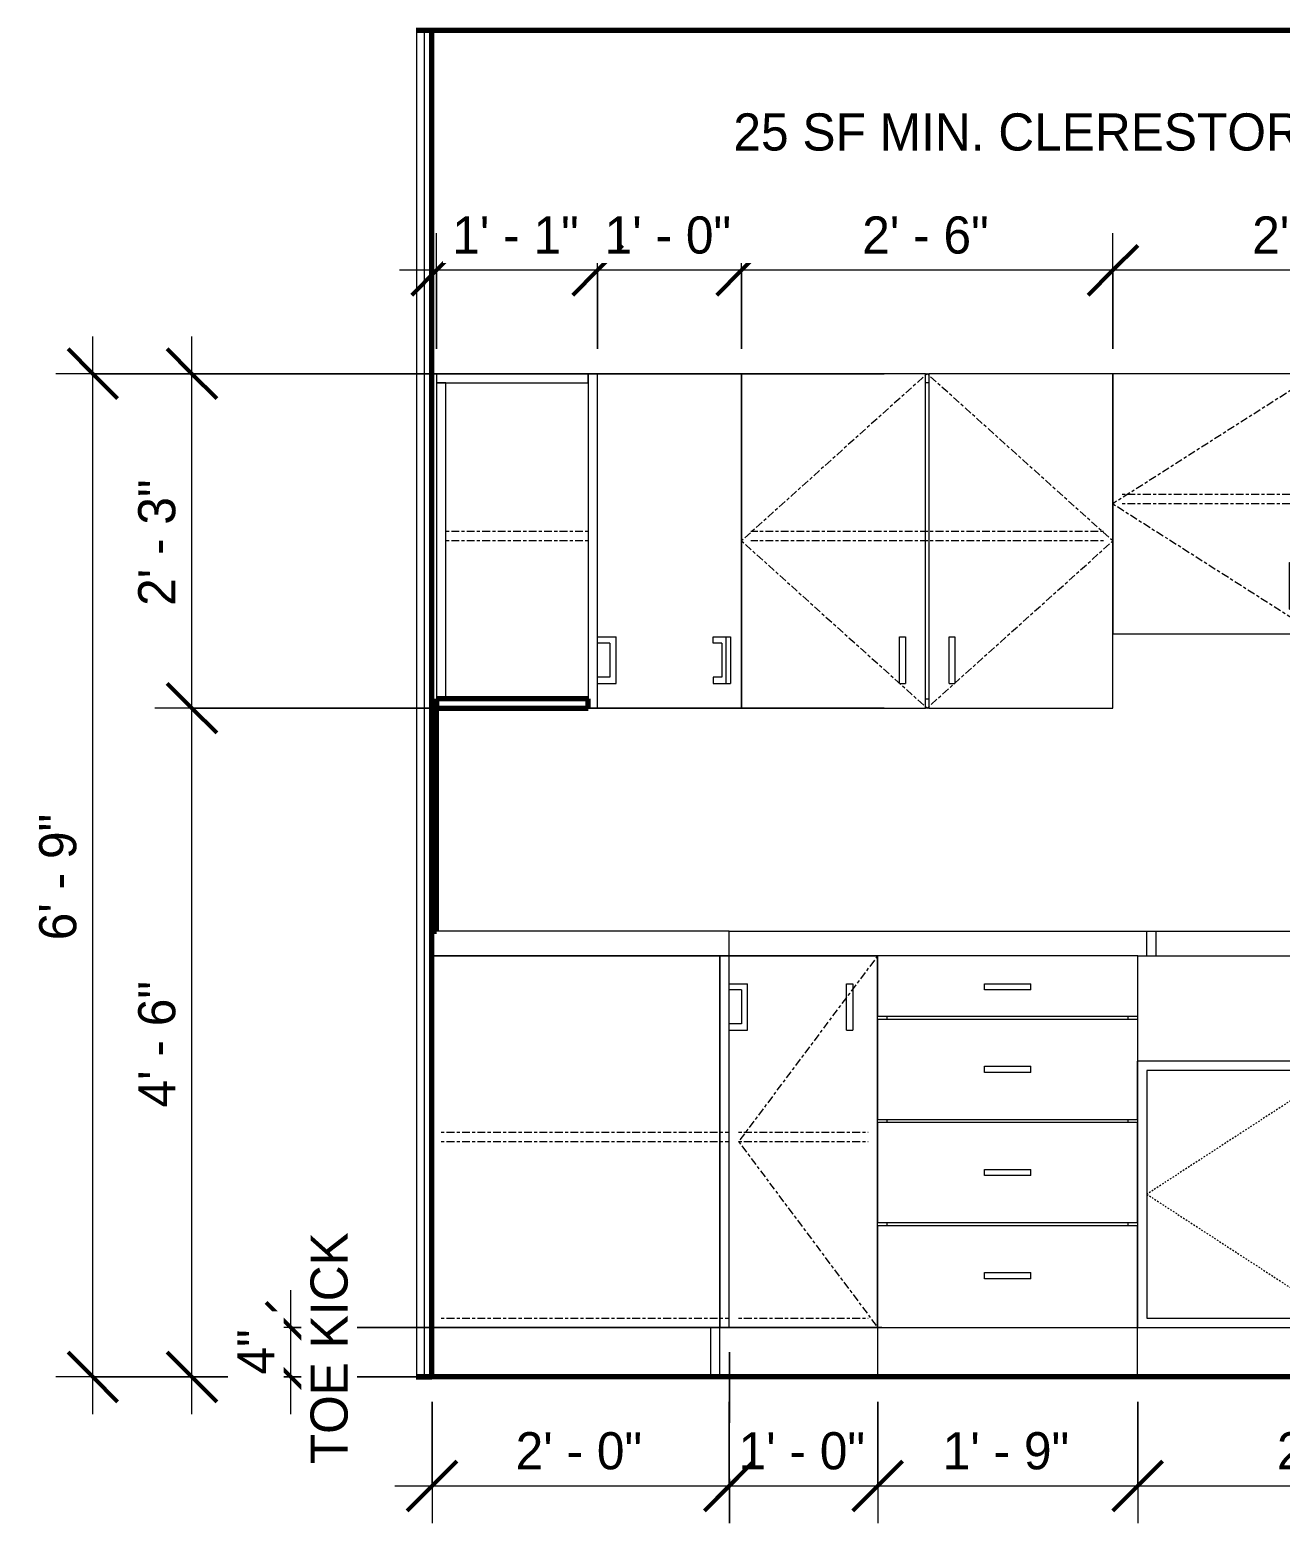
# Model space of a CAD drawing. Header units: inches. Extents: x -3857 to -1458, y -18 to 10849.
# Drawn here: x -3080.9 to -2979.9, y -11.8 to 108.8 of the extents above; entities that cross this region are included whole.
import ezdxf

# ---------------------------------------------------------------- set-up
doc = ezdxf.new("R2010")
doc.units = ezdxf.units.IN
doc.header["$MEASUREMENT"] = 0
doc.linetypes.add('Center', pattern=[1.25, 0.25, -0.1875, 0.625, -0.1875])
doc.linetypes.add('Dash', pattern=[0.25, 0.125, -0.125])
for name, color, linetype, lineweight in [('0-6', 130, 'Continuous', 5), ('A-ANNO-DIMS', 211, 'Continuous', 9), ('A-ANNO-DIMS-32', 211, 'Continuous', 9), ('A-FLOR-1', 7, 'Continuous', 70), ('A-WALL-1', 113, 'Continuous', 70), ('A-WALL-2', 113, 'Continuous', 9), ('A-WALL-4', 250, 'Continuous', 18), ('G-ANNO-TEXT-1', 147, 'Continuous', 20), ('I-WALL-2', 7, 'Continuous', 70), ('P-SANR-FIXT', 6, 'Continuous', 9), ('Q-CASE', 31, 'Continuous', 9), ('Q-CASE-1', 31, 'Center', 9), ('Q-CASE-3', 31, 'Continuous', 70), ('Q-CASE-HDLN', 31, 'Dash', 9), ('Q-SPCQ', 91, 'Continuous', 9)]:
    doc.layers.add(name, color=color, linetype=linetype, lineweight=lineweight)
doc.styles.add('Century Gothic', font='ufonts.com_century-gothic.ttf', dxfattribs={"height": 3})
doc.dimstyles.new('OD_1__HACK', dxfattribs={"dimscale": 12, "dimtxt": 3.132505, "dimasz": 0.333333, "dimexe": 0.25, "dimexo": 0.166667, "dimgap": 0.041667, "dimtad": 1, "dimdec": 0, "dimzin": 3, "dimdsep": 46, "dimlunit": 4, "dimtxsty": 'Century Gothic', "dimblk1": 'OBLIQUE', "dimblk2": 'OBLIQUE', "dimsah": 1, "dimcen": 0.09, "dimdle": 0.25, "dimazin": 0, "dimtfac": 1, "dimtdec": 4, "dimtix": 1, "dimtmove": 0, "dimatfit": 3, "dimfxl": 1, "dimtvp": 1, "dimtfill": 1, "dimfrac": 2, "dimtolj": 1, "dimtzin": 0, "dimarcsym": 2})
doc.dimstyles.new('OD_1__HACK_2', dxfattribs={"dimscale": 12, "dimtxt": 3.132505, "dimasz": 0.333333, "dimexe": 0.25, "dimexo": 0.166667, "dimgap": 0.041667, "dimtad": 1, "dimdec": 0, "dimzin": 3, "dimdsep": 46, "dimlunit": 4, "dimtxsty": 'Century Gothic', "dimblk1": 'OBLIQUE', "dimblk2": 'OBLIQUE', "dimsah": 1, "dimcen": 0.09, "dimdle": 0.25, "dimazin": 0, "dimtfac": 1, "dimtdec": 4, "dimtix": 1, "dimtmove": 0, "dimatfit": 3, "dimfxl": 1, "dimtvp": 1, "dimtfill": 1, "dimfrac": 2, "dimtolj": 1, "dimtzin": 0, "dimarcsym": 2})

# ---------------------------------------------------------------- blocks, each defined once
blk = doc.blocks.new('CTR - 1st Phase - Shell_rvt-4-1ST FLOOR - STUDIO A_ B - ADA TYPE B - OPTION A - KITCHEN SIDE WALL')
at = {"layer": 'A-FLOR-1'}
for p, q in [((2516.1, 108.75), (2666.34, 108.75)), ((2666.34, 0), (2516.1, 0))]:
    blk.add_line(p, q, dxfattribs=at)
blk = doc.blocks.new('CTR - 1st Phase - Common Walls_rvt-4-1ST FLOOR - STUDIO A_ B - ADA TYPE B - OPTION A - KITCHEN SIDE WALL')
at = {"layer": 'A-WALL-4'}
for p, q in [((2516.12, 108.76), (2516.12, 0)), ((2516.75, 108.76), (2516.75, 0))]:
    blk.add_line(p, q, dxfattribs=at)
at = {"layer": 'I-WALL-2'}
for p, q in [((2517.37, 0), (2517.37, 108.76)), ((2516.1, 0), (2517.37, 0))]:
    blk.add_line(p, q, dxfattribs=at)
blk = doc.blocks.new('300 Series Wall Hung Cabinet_302 - 33_ X 21_-2749814-1ST FLOOR - STUDIO A_ B - ADA TYPE B - OPTION A - KITCHEN SIDE WALL')
at = {"layer": 'Q-CASE'}
for p, q in [((2588.75, 81), (2572.37, 81)), ((2572.37, 81), (2572.37, 60)), ((2588.75, 60), (2588.75, 81)), ((2588.75, 81), (2589, 81)), ((2605.37, 81), (2589, 81)), ((2589, 81), (2589, 60)), ((2605.37, 60), (2605.37, 81)), ((2589, 80.25), (2588.75, 80.25)), ((2586.64, 65.75), (2587.12, 65.75)), ((2586.64, 62), (2586.64, 65.75)), ((2587.12, 65.75), (2587.12, 62)), ((2590.64, 65.75), (2591.12, 65.75)), ((2590.64, 62), (2590.64, 65.75)), ((2591.12, 65.75), (2591.12, 62)), ((2586.64, 62), (2587.12, 62)), ((2590.64, 62), (2591.12, 62)), ((2588.75, 60.75), (2589, 60.75)), ((2572.37, 60), (2588.75, 60)), ((2589, 60), (2588.75, 60)), ((2589, 60), (2605.37, 60))]:
    blk.add_line(p, q, dxfattribs=at)
at = {"layer": 'Q-CASE-1'}
for p, q in [((2588.87, 81), (2572.37, 70.5)), ((2605.37, 70.5), (2588.87, 81)), ((2604.62, 71.25), (2573.12, 71.25)), ((2572.37, 70.5), (2588.87, 60)), ((2604.62, 70.5), (2573.12, 70.5)), ((2588.87, 60), (2605.37, 70.5))]:
    blk.add_line(p, q, dxfattribs=at)
blk = doc.blocks.new('Base Cabinet 4 Drawer 254 - Base Cabinet 4 Drawer 254 21_-2556168-1ST FLOOR - STUDIO A_ B - ADA TYPE B - OPTION A - KITCHEN SIDE WALL')
at = {"layer": 'Q-CASE'}
for p, q in [((2574.37, 34), (2553.37, 34)), ((2553.37, 34), (2553.37, 29.12)), ((2562, 31.75), (2565.75, 31.75)), ((2562, 31.25), (2562, 31.75)), ((2565.75, 31.25), (2565.75, 31.75)), ((2565.75, 31.25), (2562, 31.25)), ((2553.37, 29.12), (2574.37, 29.12)), ((2554.12, 29.12), (2554.12, 28.87)), ((2573.62, 28.87), (2573.62, 29.12)), ((2574.37, 28.87), (2553.37, 28.87)), ((2553.37, 28.87), (2553.37, 20.79)), ((2574.37, 20.79), (2574.37, 25.5)), ((2562, 25.09), (2565.75, 25.09)), ((2562, 24.58), (2562, 25.09)), ((2565.75, 24.58), (2562, 24.58)), ((2565.75, 24.58), (2565.75, 25.09)), ((2553.37, 20.79), (2574.37, 20.79)), ((2574.37, 20.54), (2553.37, 20.54)), ((2553.37, 20.54), (2553.37, 12.46)), ((2554.12, 20.79), (2554.12, 20.54)), ((2573.62, 20.54), (2573.62, 20.79)), ((2574.37, 12.46), (2574.37, 20.54)), ((2562, 16.75), (2565.75, 16.75)), ((2562, 16.25), (2562, 16.75)), ((2565.75, 16.25), (2562, 16.25)), ((2565.75, 16.25), (2565.75, 16.75)), ((2553.37, 12.46), (2574.37, 12.46)), ((2574.37, 12.21), (2553.37, 12.21)), ((2553.37, 12.21), (2553.37, 4)), ((2554.12, 12.46), (2554.12, 12.21)), ((2573.62, 12.21), (2573.62, 12.46)), ((2574.37, 4), (2574.37, 12.21)), ((2562, 8.42), (2565.75, 8.42)), ((2562, 7.92), (2562, 8.42)), ((2565.75, 7.92), (2562, 7.92)), ((2565.75, 7.92), (2565.75, 8.42)), ((2553.37, 4), (2574.37, 4)), ((2574.37, 0), (2574.37, 4))]:
    blk.add_line(p, q, dxfattribs=at)
blk = doc.blocks.new('Vanity Cabinet-Double Door - 33_-2164608-1ST FLOOR - STUDIO A_ B - ADA TYPE B - OPTION A - KITCHEN SIDE WALL')
at = {"layer": 'Q-CASE'}
for p, q in [((2574.37, 25.5), (2574.37, 4)), ((2607.37, 4), (2607.37, 25.5)), ((2590.5, 24.75), (2575.12, 24.75)), ((2575.12, 24.75), (2575.12, 4.75)), ((2590.5, 4.75), (2590.5, 24.75)), ((2606.62, 24.75), (2591.25, 24.75)), ((2591.25, 24.75), (2591.25, 4.75)), ((2606.62, 4.75), (2606.62, 24.75)), ((2589, 23.25), (2589, 19.25)), ((2589.5, 23.25), (2589, 23.25)), ((2589.5, 19.25), (2589.5, 23.25)), ((2592.25, 23.25), (2592.25, 19.25)), ((2592.75, 23.25), (2592.25, 23.25)), ((2592.75, 19.25), (2592.75, 23.25)), ((2589, 19.25), (2589.5, 19.25)), ((2592.25, 19.25), (2592.75, 19.25)), ((2574.37, 4), (2607.37, 4)), ((2574.37, 0), (2574.37, 4)), ((2575.12, 4.75), (2590.5, 4.75)), ((2591.25, 4.75), (2606.62, 4.75)), ((2607.37, 0), (2607.37, 4))]:
    blk.add_line(p, q, dxfattribs=at)
at = {"layer": 'Q-CASE-HDLN'}
for p, q in [((2590.5, 24.75), (2575.12, 14.75)), ((2591.25, 24.75), (2606.62, 14.75)), ((2575.12, 14.75), (2590.5, 4.75)), ((2606.62, 14.75), (2591.25, 4.75))]:
    blk.add_line(p, q, dxfattribs=at)
blk = doc.blocks.new('308 - 308 x 27_-2727435-1ST FLOOR - STUDIO A_ B - ADA TYPE B - OPTION A - KITCHEN SIDE WALL')
at = {"layer": 'Q-CASE'}
for p, q in [((2517.37, 81), (2517.75, 81)), ((2530.75, 81), (2542.37, 81)), ((2542.37, 54), (2542.37, 81)), ((2542.37, 81), (2542.37, 54)), ((2540.08, 59.25), (2540.08, 59.75)), ((2540.08, 59.75), (2541.14, 59.75)), ((2540.78, 59.25), (2540.08, 59.25)), ((2540.78, 59.25), (2540.78, 56.5)), ((2541.14, 59.75), (2541.48, 59.75)), ((2541.14, 56), (2541.14, 59.75)), ((2541.48, 59.75), (2541.48, 56)), ((2540.78, 56.5), (2540.08, 56.5)), ((2540.08, 56.5), (2540.08, 56)), ((2540.08, 56), (2541.14, 56)), ((2541.14, 56), (2541.48, 56)), ((2542.37, 54), (2530.75, 54))]:
    blk.add_line(p, q, dxfattribs=at)
blk = doc.blocks.new('300 Series Wall Hung Cabinet_301 - 12_ x 27_-2529027-1ST FLOOR - STUDIO A_ B - ADA TYPE B - OPTION A - KITCHEN SIDE WALL')
at = {"layer": 'Q-CASE'}
for p, q in [((2530, 81), (2517.75, 81)), ((2517.75, 81), (2517.75, 80.25)), ((2530, 81), (2530, 54)), ((2530.75, 81), (2530, 81)), ((2530, 80.25), (2530, 81)), ((2530.75, 54), (2530.75, 81)), ((2517.75, 80.25), (2517.75, 54.75)), ((2518.5, 80.25), (2517.75, 80.25)), ((2517.75, 80.25), (2530, 80.25)), ((2518.5, 54.75), (2518.5, 80.25)), ((2530.75, 59.75), (2532.25, 59.75)), ((2531.75, 59.25), (2530.75, 59.25)), ((2531.75, 59.25), (2531.75, 56.5)), ((2532.25, 56), (2532.25, 59.75)), ((2531.75, 56.5), (2530.75, 56.5)), ((2530.75, 56), (2532.25, 56)), ((2517.75, 54.75), (2518.5, 54.75)), ((2530, 54), (2530.75, 54))]:
    blk.add_line(p, q, dxfattribs=at)
at = {"layer": 'Q-CASE-1'}
for p, q in [((2530, 68.25), (2518.5, 68.25)), ((2530, 67.5), (2518.5, 67.5))]:
    blk.add_line(p, q, dxfattribs=at)
at = {"layer": 'Q-CASE-3'}
for p, q in [((2530, 54.75), (2517.75, 54.75)), ((2517.75, 54.75), (2517.75, 54)), ((2530, 54), (2530, 54.75)), ((2517.75, 54), (2530, 54))]:
    blk.add_line(p, q, dxfattribs=at)
blk = doc.blocks.new('Base Cabinet Corner 197 - Base Cabinet Corner 197-2565125-1ST FLOOR - STUDIO A_ B - ADA TYPE B - OPTION A - KITCHEN SIDE WALL')
at = {"layer": 'Q-CASE'}
for p, q in [((2540.62, 34), (2517.37, 34)), ((2517.37, 34), (2517.37, 4)), ((2541.39, 34), (2540.62, 34)), ((2540.62, 34), (2540.62, 4)), ((2540.62, 4), (2540.62, 34)), ((2541.39, 4), (2541.39, 34)), ((2541.39, 34), (2553.37, 34)), ((2553.37, 4), (2553.37, 34)), ((2541.39, 31.75), (2542.87, 31.75)), ((2542.87, 28), (2542.87, 31.75)), ((2550.87, 31.75), (2551.36, 31.75)), ((2550.87, 28), (2550.87, 31.75)), ((2551.36, 31.75), (2551.36, 28)), ((2542.37, 31.25), (2541.39, 31.25)), ((2542.37, 31.25), (2542.37, 28.5)), ((2542.37, 28.5), (2541.39, 28.5)), ((2541.39, 28), (2542.87, 28)), ((2550.87, 28), (2551.36, 28)), ((2540.62, 4), (2517.37, 4)), ((2517.37, 4), (2517.37, 0)), ((2517.37, 4), (2540.62, 4)), ((2540.62, 4), (2539.86, 4)), ((2539.86, 4), (2539.86, 0)), ((2540.62, 0), (2540.62, 4)), ((2540.62, 0), (2540.62, 4)), ((2540.62, 4), (2541.39, 4)), ((2553.37, 4), (2541.39, 4)), ((2553.37, 4), (2553.37, 0)), ((2517.37, 0), (2540.62, 0)), ((2539.86, 0), (2540.62, 0))]:
    blk.add_line(p, q, dxfattribs=at)
at = {"layer": 'Q-CASE-1'}
for p, q in [((2553.37, 34), (2542.14, 19)), ((2518.12, 19.75), (2541.37, 19.75)), ((2542.14, 19.75), (2552.62, 19.75)), ((2518.12, 19), (2541.37, 19)), ((2542.14, 19), (2553.37, 4)), ((2542.14, 19), (2552.62, 19)), ((2518.12, 4.75), (2541.37, 4.75)), ((2518.12, 4), (2541.37, 4)), ((2542.14, 4.75), (2552.62, 4.75)), ((2542.14, 4), (2552.62, 4))]:
    blk.add_line(p, q, dxfattribs=at)
blk = doc.blocks.new('Stainless Steel Farmhous Kitchen Sink - Stainless Steel Farmhous Kitchen Sink-2443921-1ST FLOOR - STUDIO A_ B - ADA TYPE B - OPTION A - KITCHEN SIDE WALL')
at = {"layer": 'P-SANR-FIXT'}
for p, q in [((2574.37, 34), (2607.37, 34)), ((2574.37, 34), (2574.37, 25.5)), ((2607.37, 25.5), (2607.37, 34)), ((2607.37, 25.5), (2574.37, 25.5))]:
    blk.add_line(p, q, dxfattribs=at)
blk = doc.blocks.new('300 Series Wall Hung Cabinet_302 - 30_ X 27_-2568021-1ST FLOOR - STUDIO A_ B - ADA TYPE B - OPTION A - KITCHEN SIDE WALL')
at = {"layer": 'Q-CASE'}
for p, q in [((2557.25, 81), (2542.37, 81)), ((2542.37, 81), (2542.37, 54)), ((2557.25, 54), (2557.25, 81)), ((2557.25, 81), (2557.5, 81)), ((2572.37, 81), (2557.5, 81)), ((2557.5, 81), (2557.5, 54)), ((2572.37, 54), (2572.37, 81)), ((2557.5, 80.25), (2557.25, 80.25)), ((2555.14, 59.75), (2555.62, 59.75)), ((2555.14, 56), (2555.14, 59.75)), ((2555.62, 59.75), (2555.62, 56)), ((2559.14, 59.75), (2559.62, 59.75)), ((2559.14, 56), (2559.14, 59.75)), ((2559.62, 59.75), (2559.62, 56)), ((2555.14, 56), (2555.62, 56)), ((2559.14, 56), (2559.62, 56)), ((2557.25, 54.75), (2557.5, 54.75)), ((2542.37, 54), (2557.25, 54)), ((2557.5, 54), (2557.25, 54)), ((2557.5, 54), (2572.37, 54))]:
    blk.add_line(p, q, dxfattribs=at)
at = {"layer": 'Q-CASE-1'}
for p, q in [((2557.37, 81), (2542.37, 67.5)), ((2572.37, 67.5), (2557.37, 81)), ((2571.62, 68.25), (2543.12, 68.25)), ((2542.37, 67.5), (2557.37, 54)), ((2571.62, 67.5), (2543.12, 67.5)), ((2557.37, 54), (2572.37, 67.5))]:
    blk.add_line(p, q, dxfattribs=at)
blk = doc.blocks.new('DIMBLOCK74-1ST FLOOR - STUDIO A_ B - ADA TYPE B - OPTION A - KITCHEN SIDE WALL')
at = {"layer": 'A-ANNO-DIMS-32'}
for p, q in [((-2993.45, 83), (-2993.45, 92.35)), ((-2960.45, 83), (-2960.45, 92.35)), ((-2960.45, 89.35), (-2993.45, 89.35)), ((-2993.45, 89.35), (-2993.45, 83)), ((-2960.45, 89.35), (-2960.45, 83))]:
    blk.add_line(p, q, dxfattribs=at)
at = {"layer": 'A-ANNO-DIMS-32', "lineweight": 50}
for p, q in [((-2993.45, 89.35), (-2991.45, 91.35)), ((-2960.45, 89.35), (-2958.45, 91.35)), ((-2993.45, 89.35), (-2995.45, 87.35)), ((-2960.45, 89.35), (-2962.45, 87.35))]:
    blk.add_line(p, q, dxfattribs=at)
at = {"layer": 'A-ANNO-DIMS-32', "color": 0, "insert": (-2982.2, 93.7), "char_height": 3, "width": 12.5897, "attachment_point": 1, "line_spacing_factor": 0.984502, "style": 'Century Gothic', "bg_fill": 3, "box_fill_scale": 1.25, "bg_fill_color": 256, "bg_fill_true_color": 13158600, "bg_fill_transparency": 0}
blk.add_mtext('2\' - 9"', dxfattribs=at)
blk = doc.blocks.new('_Oblique')
at = {"color": 0, "linetype": 'ByBlock', "lineweight": -2}
blk.add_line((-0.5, -0.5), (0.5, 0.5), dxfattribs=at)
blk = doc.blocks.new('DIMBLOCK75-1ST FLOOR - STUDIO A_ B - ADA TYPE B - OPTION A - KITCHEN SIDE WALL')
at = {"layer": 'A-ANNO-DIMS-32'}
for p, q in [((-3023.45, 83), (-3023.45, 92.35)), ((-2993.45, 83), (-2993.45, 92.35)), ((-2993.45, 89.35), (-3023.45, 89.35)), ((-3023.45, 89.35), (-3023.45, 83)), ((-2993.45, 89.35), (-2993.45, 83))]:
    blk.add_line(p, q, dxfattribs=at)
at = {"layer": 'A-ANNO-DIMS-32', "lineweight": 50}
for p, q in [((-3023.45, 89.35), (-3021.45, 91.35)), ((-2993.45, 89.35), (-2991.45, 91.35)), ((-3023.45, 89.35), (-3025.45, 87.35)), ((-2993.45, 89.35), (-2995.45, 87.35))]:
    blk.add_line(p, q, dxfattribs=at)
at = {"layer": 'A-ANNO-DIMS-32', "color": 0, "insert": (-3013.7, 93.7), "char_height": 3, "width": 12.5897, "attachment_point": 1, "line_spacing_factor": 0.984502, "style": 'Century Gothic', "bg_fill": 3, "box_fill_scale": 1.25, "bg_fill_color": 256, "bg_fill_true_color": 13158600, "bg_fill_transparency": 0}
blk.add_mtext('2\' - 6"', dxfattribs=at)
blk = doc.blocks.new('DIMBLOCK76-1ST FLOOR - STUDIO A_ B - ADA TYPE B - OPTION A - KITCHEN SIDE WALL')
at = {"layer": 'A-ANNO-DIMS-32'}
for p, q in [((-3035.08, 83), (-3035.08, 92.35)), ((-3023.45, 83), (-3023.45, 92.35)), ((-3023.45, 89.35), (-3035.08, 89.35)), ((-3035.08, 89.35), (-3035.08, 83)), ((-3023.45, 89.35), (-3023.45, 83))]:
    blk.add_line(p, q, dxfattribs=at)
at = {"layer": 'A-ANNO-DIMS-32', "lineweight": 50}
for p, q in [((-3035.08, 89.35), (-3033.08, 91.35)), ((-3023.45, 89.35), (-3021.45, 91.35)), ((-3035.08, 89.35), (-3037.08, 87.35)), ((-3023.45, 89.35), (-3025.45, 87.35))]:
    blk.add_line(p, q, dxfattribs=at)
at = {"layer": 'A-ANNO-DIMS-32', "color": 0, "insert": (-3034.51, 93.7), "char_height": 3, "width": 12.5897, "attachment_point": 1, "line_spacing_factor": 0.984502, "style": 'Century Gothic', "bg_fill": 3, "box_fill_scale": 1.25, "bg_fill_color": 256, "bg_fill_true_color": 13158600, "bg_fill_transparency": 0}
blk.add_mtext('1\' - 0"', dxfattribs=at)
blk = doc.blocks.new('DIMBLOCK77-1ST FLOOR - STUDIO A_ B - ADA TYPE B - OPTION A - KITCHEN SIDE WALL')
at = {"layer": 'A-ANNO-DIMS-32'}
for p, q in [((-3048.08, 83), (-3048.08, 92.35)), ((-3035.08, 83), (-3035.08, 92.35)), ((-3035.08, 89.35), (-3051.08, 89.35)), ((-3048.08, 89.35), (-3048.08, 83)), ((-3035.08, 89.35), (-3035.08, 83))]:
    blk.add_line(p, q, dxfattribs=at)
at = {"layer": 'A-ANNO-DIMS-32', "lineweight": 50}
for p, q in [((-3048.08, 89.35), (-3046.08, 91.35)), ((-3035.08, 89.35), (-3033.08, 91.35)), ((-3048.08, 89.35), (-3050.08, 87.35)), ((-3035.08, 89.35), (-3037.08, 87.35))]:
    blk.add_line(p, q, dxfattribs=at)
at = {"layer": 'A-ANNO-DIMS-32', "color": 0, "insert": (-3046.82, 93.7), "char_height": 3, "width": 12.5897, "attachment_point": 1, "line_spacing_factor": 0.984502, "style": 'Century Gothic', "bg_fill": 3, "box_fill_scale": 1.25, "bg_fill_color": 256, "bg_fill_true_color": 13158600, "bg_fill_transparency": 0}
blk.add_mtext('1\' - 1"', dxfattribs=at)
blk = doc.blocks.new('DIMBLOCK79-1ST FLOOR - STUDIO A_ B - ADA TYPE B - OPTION A - KITCHEN SIDE WALL')
at = {"layer": 'A-ANNO-DIMS-32'}
for p, q in [((-3075.85, -3), (-3075.85, 84)), ((-3043.33, 81), (-3078.85, 81)), ((-3075.85, 81), (-3043.33, 81)), ((-3012.12, 0), (-3078.85, 0)), ((-3075.85, 0), (-3012.12, 0))]:
    blk.add_line(p, q, dxfattribs=at)
at = {"layer": 'A-ANNO-DIMS-32', "lineweight": 50}
for p, q in [((-3075.85, 81), (-3077.85, 83)), ((-3075.85, 81), (-3073.85, 79)), ((-3075.85, 0), (-3077.85, 2)), ((-3075.85, 0), (-3073.85, -2))]:
    blk.add_line(p, q, dxfattribs=at)
at = {"layer": 'A-ANNO-DIMS-32', "color": 0, "insert": (-3080.19, 35.25), "char_height": 3, "width": 12.5897, "attachment_point": 1, "rotation": 90, "line_spacing_factor": 0.984502, "style": 'Century Gothic', "bg_fill": 3, "box_fill_scale": 1.25, "bg_fill_color": 256, "bg_fill_true_color": 13158600, "bg_fill_transparency": 0}
blk.add_mtext('6\' - 9"', dxfattribs=at)
blk = doc.blocks.new('DIMBLOCK80-1ST FLOOR - STUDIO A_ B - ADA TYPE B - OPTION A - KITCHEN SIDE WALL')
at = {"layer": 'A-ANNO-DIMS-32', "lineweight": 50}
for p, q in [((-3067.85, 54), (-3069.85, 56)), ((-3067.85, 54), (-3065.85, 52)), ((-3067.85, 0), (-3069.85, 2)), ((-3067.85, 0), (-3065.85, -2))]:
    blk.add_line(p, q, dxfattribs=at)
at = {"layer": 'A-ANNO-DIMS-32'}
for p, q in [((-3011.92, 54), (-3070.85, 54)), ((-3067.85, -3), (-3067.85, 54)), ((-3067.85, 54), (-3011.92, 54)), ((-3012.12, 0), (-3070.85, 0)), ((-3067.85, 0), (-3012.12, 0))]:
    blk.add_line(p, q, dxfattribs=at)
at = {"layer": 'A-ANNO-DIMS-32', "color": 0, "insert": (-3072.19, 21.75), "char_height": 3, "width": 12.5897, "attachment_point": 1, "rotation": 90, "line_spacing_factor": 0.984502, "style": 'Century Gothic', "bg_fill": 3, "box_fill_scale": 1.25, "bg_fill_color": 256, "bg_fill_true_color": 13158600, "bg_fill_transparency": 0}
blk.add_mtext('4\' - 6"', dxfattribs=at)
blk = doc.blocks.new('DIMBLOCK81-1ST FLOOR - STUDIO A_ B - ADA TYPE B - OPTION A - KITCHEN SIDE WALL')
at = {"layer": 'A-ANNO-DIMS-32'}
for p, q in [((-3067.85, 54), (-3067.85, 84)), ((-3011.92, 81), (-3070.85, 81)), ((-3067.85, 81), (-3011.92, 81)), ((-3011.92, 54), (-3070.85, 54)), ((-3067.85, 54), (-3011.92, 54))]:
    blk.add_line(p, q, dxfattribs=at)
at = {"layer": 'A-ANNO-DIMS-32', "lineweight": 50}
for p, q in [((-3067.85, 81), (-3069.85, 83)), ((-3067.85, 81), (-3065.85, 79)), ((-3067.85, 54), (-3069.85, 56)), ((-3067.85, 54), (-3065.85, 52))]:
    blk.add_line(p, q, dxfattribs=at)
at = {"layer": 'A-ANNO-DIMS-32', "color": 0, "insert": (-3072.19, 62.25), "char_height": 3, "width": 12.5897, "attachment_point": 1, "rotation": 90, "line_spacing_factor": 0.984502, "style": 'Century Gothic', "bg_fill": 3, "box_fill_scale": 1.25, "bg_fill_color": 256, "bg_fill_true_color": 13158600, "bg_fill_transparency": 0}
blk.add_mtext('2\' - 3"', dxfattribs=at)
blk = doc.blocks.new('DIMBLOCK82-1ST FLOOR - STUDIO A_ B - ADA TYPE B - OPTION A - KITCHEN SIDE WALL')
at = {"layer": 'A-ANNO-DIMS-32'}
for p, q in [((-3059.85, -3), (-3059.85, 7)), ((-3012.12, 4), (-3062.85, 4)), ((-3059.85, 4), (-3012.12, 4)), ((-2989.48, 0), (-3062.85, 0)), ((-3059.85, 0), (-2989.48, 0))]:
    blk.add_line(p, q, dxfattribs=at)
at = {"layer": 'A-ANNO-DIMS-32', "lineweight": 50}
for p, q in [((-3059.85, 4), (-3061.85, 6)), ((-3059.85, 4), (-3057.85, 2)), ((-3059.85, 0), (-3061.85, 2)), ((-3059.85, 0), (-3057.85, -2))]:
    blk.add_line(p, q, dxfattribs=at)
at = {"layer": 'A-ANNO-DIMS-32', "color": 0, "char_height": 3, "attachment_point": 1, "rotation": 90, "line_spacing_factor": 0.984502, "style": 'Century Gothic', "bg_fill": 3, "box_fill_scale": 1.25, "bg_fill_color": 256, "bg_fill_true_color": 13158600, "bg_fill_transparency": 0}
for s, insert, width in [('TOE KICK', (-3058.27, -7.05), 21.7187), ('4"', (-3064.19, 0.19), 4.3557)]:
    blk.add_mtext(s, dxfattribs=dict(at, insert=insert, width=width))
blk = doc.blocks.new('DIMBLOCK83-1ST FLOOR - STUDIO A_ B - ADA TYPE B - OPTION A - KITCHEN SIDE WALL')
at = {"layer": 'A-ANNO-DIMS-32'}
for p, q in [((-3024.43, 2), (-3024.43, -11.8)), ((-3024.43, -8.8), (-3024.43, 2)), ((-3012.45, -2), (-3012.45, -11.8)), ((-3012.45, -8.8), (-3012.45, -2)), ((-3024.43, -8.8), (-3012.45, -8.8))]:
    blk.add_line(p, q, dxfattribs=at)
at = {"layer": 'A-ANNO-DIMS-32', "lineweight": 50}
for p, q in [((-3024.43, -8.8), (-3022.43, -6.8)), ((-3012.45, -8.8), (-3010.45, -6.8)), ((-3024.43, -8.8), (-3026.43, -10.8)), ((-3012.45, -8.8), (-3014.45, -10.8))]:
    blk.add_line(p, q, dxfattribs=at)
at = {"layer": 'A-ANNO-DIMS-32', "color": 0, "insert": (-3023.69, -4.46), "char_height": 3, "width": 12.5897, "attachment_point": 1, "line_spacing_factor": 0.984502, "style": 'Century Gothic', "bg_fill": 3, "box_fill_scale": 1.25, "bg_fill_color": 256, "bg_fill_true_color": 13158600, "bg_fill_transparency": 0}
blk.add_mtext('1\' - 0"', dxfattribs=at)
blk = doc.blocks.new('DIMBLOCK84-1ST FLOOR - STUDIO A_ B - ADA TYPE B - OPTION A - KITCHEN SIDE WALL')
at = {"layer": 'A-ANNO-DIMS-32'}
for p, q in [((-3012.45, -2), (-3012.45, -11.8)), ((-3012.45, -8.8), (-3012.45, -2)), ((-2991.45, -2), (-2991.45, -11.8)), ((-2991.45, -8.8), (-2991.45, -2)), ((-3012.45, -8.8), (-2991.45, -8.8))]:
    blk.add_line(p, q, dxfattribs=at)
at = {"layer": 'A-ANNO-DIMS-32', "lineweight": 50}
for p, q in [((-3012.45, -8.8), (-3010.45, -6.8)), ((-2991.45, -8.8), (-2989.45, -6.8)), ((-3012.45, -8.8), (-3014.45, -10.8)), ((-2991.45, -8.8), (-2993.45, -10.8))]:
    blk.add_line(p, q, dxfattribs=at)
at = {"layer": 'A-ANNO-DIMS-32', "color": 0, "insert": (-3007.2, -4.46), "char_height": 3, "width": 12.5897, "attachment_point": 1, "line_spacing_factor": 0.984502, "style": 'Century Gothic', "bg_fill": 3, "box_fill_scale": 1.25, "bg_fill_color": 256, "bg_fill_true_color": 13158600, "bg_fill_transparency": 0}
blk.add_mtext('1\' - 9"', dxfattribs=at)
blk = doc.blocks.new('DIMBLOCK85-1ST FLOOR - STUDIO A_ B - ADA TYPE B - OPTION A - KITCHEN SIDE WALL')
at = {"layer": 'A-ANNO-DIMS-32'}
for p, q in [((-2991.45, -2), (-2991.45, -11.8)), ((-2991.45, -8.8), (-2991.45, -2)), ((-2958.45, -2), (-2958.45, -11.8)), ((-2958.45, -8.8), (-2958.45, -2)), ((-2991.45, -8.8), (-2958.45, -8.8))]:
    blk.add_line(p, q, dxfattribs=at)
at = {"layer": 'A-ANNO-DIMS-32', "lineweight": 50}
for p, q in [((-2991.45, -8.8), (-2989.45, -6.8)), ((-2958.45, -8.8), (-2956.45, -6.8)), ((-2991.45, -8.8), (-2993.45, -10.8)), ((-2958.45, -8.8), (-2960.45, -10.8))]:
    blk.add_line(p, q, dxfattribs=at)
at = {"layer": 'A-ANNO-DIMS-32', "color": 0, "insert": (-2980.2, -4.46), "char_height": 3, "width": 12.5897, "attachment_point": 1, "line_spacing_factor": 0.984502, "style": 'Century Gothic', "bg_fill": 3, "box_fill_scale": 1.25, "bg_fill_color": 256, "bg_fill_true_color": 13158600, "bg_fill_transparency": 0}
blk.add_mtext('2\' - 9"', dxfattribs=at)
blk = doc.blocks.new('DIMBLOCK91-1ST FLOOR - STUDIO A_ B - ADA TYPE B - OPTION A - KITCHEN SIDE WALL')
at = {"layer": 'A-ANNO-DIMS-32'}
for p, q in [((-3048.45, -2), (-3048.45, -11.8)), ((-3048.45, -8.8), (-3048.45, -2)), ((-3024.45, -2), (-3024.45, -11.8)), ((-3024.45, -8.8), (-3024.45, -2)), ((-3051.45, -8.8), (-3021.45, -8.8))]:
    blk.add_line(p, q, dxfattribs=at)
at = {"layer": 'A-ANNO-DIMS-32', "lineweight": 50}
for p, q in [((-3048.45, -8.8), (-3046.45, -6.8)), ((-3024.45, -8.8), (-3022.45, -6.8)), ((-3048.45, -8.8), (-3050.45, -10.8)), ((-3024.45, -8.8), (-3026.45, -10.8))]:
    blk.add_line(p, q, dxfattribs=at)
at = {"layer": 'A-ANNO-DIMS-32', "color": 0, "insert": (-3041.7, -4.46), "char_height": 3, "width": 12.5897, "attachment_point": 1, "line_spacing_factor": 0.984502, "style": 'Century Gothic', "bg_fill": 3, "box_fill_scale": 1.25, "bg_fill_color": 256, "bg_fill_true_color": 13158600, "bg_fill_transparency": 0}
blk.add_mtext('2\' - 0"', dxfattribs=at)

msp = doc.modelspace()

# ---------------------------------------------------------------- linework, layer by layer
at = {"layer": 'A-WALL-1'}
for p, q in [((-3048.45, 54), (-3048.45, 36)), ((-3048.08, 54), (-3048.45, 54)), ((-3048.08, 36), (-3048.08, 54)), ((-3048.45, 36), (-3048.08, 36))]:
    msp.add_line(p, q, dxfattribs=at)
at = {"layer": 'A-WALL-2'}
for p, q in [((-3024.45, 36), (-2990.71, 36)), ((-2991.45, 34), (-3024.43, 34))]:
    msp.add_line(p, q, dxfattribs=at)
at = {"layer": 'Q-SPCQ'}
for p, q in [((-3048.45, 36), (-3048.45, 34)), ((-3024.45, 36), (-3048.45, 36)), ((-3024.45, 34), (-3024.45, 36)), ((-2990.71, 36), (-2989.95, 36)), ((-2990.71, 34), (-2990.71, 36)), ((-2989.95, 34), (-2989.95, 36)), ((-2989.95, 36), (-2989.45, 36)), ((-2989.45, 36), (-2960.45, 36)), ((-3048.45, 34), (-3024.45, 34))]:
    msp.add_line(p, q, dxfattribs=at)

# ---------------------------------------------------------------- block references
at = {"layer": '0-6'}
for name in ['CTR - 1st Phase - Common Walls_rvt-4-1ST FLOOR - STUDIO A_ B - ADA TYPE B - OPTION A - KITCHEN SIDE WALL', 'CTR - 1st Phase - Shell_rvt-4-1ST FLOOR - STUDIO A_ B - ADA TYPE B - OPTION A - KITCHEN SIDE WALL']:
    msp.add_blockref(name, (-5565.83, 0), dxfattribs=at)
at = {"layer": 'P-SANR-FIXT'}
msp.add_blockref('Stainless Steel Farmhous Kitchen Sink - Stainless Steel Farmhous Kitchen Sink-2443921-1ST FLOOR - STUDIO A_ B - ADA TYPE B - OPTION A - KITCHEN SIDE WALL', (-5565.83, 0), dxfattribs=at)
at = {"layer": 'Q-CASE'}
for name in ['308 - 308 x 27_-2727435-1ST FLOOR - STUDIO A_ B - ADA TYPE B - OPTION A - KITCHEN SIDE WALL', '300 Series Wall Hung Cabinet_301 - 12_ x 27_-2529027-1ST FLOOR - STUDIO A_ B - ADA TYPE B - OPTION A - KITCHEN SIDE WALL', '300 Series Wall Hung Cabinet_302 - 30_ X 27_-2568021-1ST FLOOR - STUDIO A_ B - ADA TYPE B - OPTION A - KITCHEN SIDE WALL', '300 Series Wall Hung Cabinet_302 - 33_ X 21_-2749814-1ST FLOOR - STUDIO A_ B - ADA TYPE B - OPTION A - KITCHEN SIDE WALL', 'Base Cabinet Corner 197 - Base Cabinet Corner 197-2565125-1ST FLOOR - STUDIO A_ B - ADA TYPE B - OPTION A - KITCHEN SIDE WALL', 'Base Cabinet 4 Drawer 254 - Base Cabinet 4 Drawer 254 21_-2556168-1ST FLOOR - STUDIO A_ B - ADA TYPE B - OPTION A - KITCHEN SIDE WALL', 'Vanity Cabinet-Double Door - 33_-2164608-1ST FLOOR - STUDIO A_ B - ADA TYPE B - OPTION A - KITCHEN SIDE WALL']:
    msp.add_blockref(name, (-5565.83, 0), dxfattribs=at)

# ---------------------------------------------------------------- texts
at = {"layer": 'G-ANNO-TEXT-1', "insert": (-3024.11, 102.02), "char_height": 3, "width": 93.223, "attachment_point": 1, "style": 'Century Gothic'}
msp.add_mtext('25 SF MIN. CLERESTORY TO BEDROOM', dxfattribs=at)

# ---------------------------------------------------------------- next in the draw order: dimensions: what is measured, and where the dimension line sits
at = {"layer": 'A-ANNO-DIMS'}
dim = msp.add_linear_dim(base=(-2993.45, 89.35), p1=(-2960.45, 81), p2=(-2993.45, 81), dimstyle='OD_1__HACK_2', override={"dimpost": '<>', "dimfxl": 33}, dxfattribs=at)
dim.commit()
dim.dimension.update_dxf_attribs({"geometry": 'DIMBLOCK74-1ST FLOOR - STUDIO A_ B - ADA TYPE B - OPTION A - KITCHEN SIDE WALL', "text_midpoint": (-2976.95, 91.43)})

# ---------------------------------------------------------------- next in the draw order: dimensions: what is measured, and where the dimension line sits
dim = msp.add_linear_dim(base=(-3023.45, 89.35), p1=(-2993.45, 81), p2=(-3023.45, 81), dimstyle='OD_1__HACK_2', override={"dimpost": '<>', "dimfxl": 30}, dxfattribs=at)
dim.commit()
dim.dimension.update_dxf_attribs({"geometry": 'DIMBLOCK75-1ST FLOOR - STUDIO A_ B - ADA TYPE B - OPTION A - KITCHEN SIDE WALL', "text_midpoint": (-3008.45, 91.43)})

# ---------------------------------------------------------------- next in the draw order: dimensions: what is measured, and where the dimension line sits
dim = msp.add_linear_dim(base=(-3035.08, 89.35), p1=(-3023.45, 81), p2=(-3035.08, 81), dimstyle='OD_1__HACK_2', override={"dimpost": '<>', "dimfxl": 11.625}, dxfattribs=at)
dim.commit()
dim.dimension.update_dxf_attribs({"geometry": 'DIMBLOCK76-1ST FLOOR - STUDIO A_ B - ADA TYPE B - OPTION A - KITCHEN SIDE WALL', "text_midpoint": (-3029.26, 91.43)})

# ---------------------------------------------------------------- next in the draw order: dimensions: what is measured, and where the dimension line sits
dim = msp.add_linear_dim(base=(-3048.08, 89.35), p1=(-3035.08, 81), p2=(-3048.08, 81), dimstyle='OD_1__HACK_2', override={"dimpost": '<>', "dimfxl": 13}, dxfattribs=at)
dim.commit()
dim.dimension.update_dxf_attribs({"geometry": 'DIMBLOCK77-1ST FLOOR - STUDIO A_ B - ADA TYPE B - OPTION A - KITCHEN SIDE WALL', "text_midpoint": (-3041.58, 91.35)})

# ---------------------------------------------------------------- next in the draw order: dimensions: what is measured, and where the dimension line sits
dim = msp.add_linear_dim(base=(-3075.85, 81), p1=(-3010.12, 0), p2=(-3041.33, 81), angle=90, dimstyle='OD_1__HACK_2', override={"dimpost": '<>', "dimfxl": 86.803685}, dxfattribs=at)
dim.commit()
dim.dimension.update_dxf_attribs({"geometry": 'DIMBLOCK79-1ST FLOOR - STUDIO A_ B - ADA TYPE B - OPTION A - KITCHEN SIDE WALL', "text_midpoint": (-3077.92, 40.5)})

# ---------------------------------------------------------------- next in the draw order: dimensions: what is measured, and where the dimension line sits
dim = msp.add_linear_dim(base=(-3067.85, 54), p1=(-3010.12, 0), p2=(-3009.92, 54), angle=90, dimstyle='OD_1__HACK_2', override={"dimpost": '<>', "dimfxl": 54.000371}, dxfattribs=at)
dim.commit()
dim.dimension.update_dxf_attribs({"geometry": 'DIMBLOCK80-1ST FLOOR - STUDIO A_ B - ADA TYPE B - OPTION A - KITCHEN SIDE WALL', "text_midpoint": (-3069.92, 27)})

# ---------------------------------------------------------------- next in the draw order: dimensions: what is measured, and where the dimension line sits
dim = msp.add_linear_dim(base=(-3067.85, 81), p1=(-3009.92, 54), p2=(-3009.92, 81), angle=90, dimstyle='OD_1__HACK_2', override={"dimpost": '<>', "dimfxl": 27}, dxfattribs=at)
dim.commit()
dim.dimension.update_dxf_attribs({"geometry": 'DIMBLOCK81-1ST FLOOR - STUDIO A_ B - ADA TYPE B - OPTION A - KITCHEN SIDE WALL', "text_midpoint": (-3069.92, 67.5)})
dim = msp.add_linear_dim(base=(-3059.85, 4), p1=(-2987.48, 0), p2=(-3010.12, 4), angle=90, text='<>\\XTOE KICK', dimstyle='OD_1__HACK_2', override={"dimpost": '<>', "dimfxl": 22.995269}, dxfattribs=at)
dim.commit()
dim.dimension.update_dxf_attribs({"geometry": 'DIMBLOCK82-1ST FLOOR - STUDIO A_ B - ADA TYPE B - OPTION A - KITCHEN SIDE WALL', "text_midpoint": (-3059.85, 2)})

# ---------------------------------------------------------------- next in the draw order: dimensions: what is measured, and where the dimension line sits
dim = msp.add_linear_dim(base=(-3012.45, -8.8), p1=(-3024.43, 4), p2=(-3012.45, 0), dimstyle='OD_1__HACK_2', override={"dimpost": '<>', "dimfxl": 12.632289}, dxfattribs=at)
dim.commit()
dim.dimension.update_dxf_attribs({"geometry": 'DIMBLOCK83-1ST FLOOR - STUDIO A_ B - ADA TYPE B - OPTION A - KITCHEN SIDE WALL', "text_midpoint": (-3018.44, -6.73)})

# ---------------------------------------------------------------- next in the draw order: dimensions: what is measured, and where the dimension line sits
for base, p1, p2, dimstyle, override, picture, middle in [((-3024.45, -8.8), (-3048.45, 0), (-3024.45, 0), 'OD_1__HACK', {"dimpost": '<>', "dimfxl": 24}, 'DIMBLOCK91-1ST FLOOR - STUDIO A_ B - ADA TYPE B - OPTION A - KITCHEN SIDE WALL', (-3036.45, -6.73)), ((-2991.45, -8.8), (-3012.45, 0), (-2991.45, 0), 'OD_1__HACK_2', {"dimpost": '<>', "dimfxl": 21}, 'DIMBLOCK84-1ST FLOOR - STUDIO A_ B - ADA TYPE B - OPTION A - KITCHEN SIDE WALL', (-3001.95, -6.73))]:
    dim = msp.add_linear_dim(base=base, p1=p1, p2=p2, dimstyle=dimstyle, override=override, dxfattribs=at)
    dim.commit()
    dim.dimension.update_dxf_attribs({"geometry": picture, "text_midpoint": middle})

# ---------------------------------------------------------------- next in the draw order: dimensions: what is measured, and where the dimension line sits
dim = msp.add_linear_dim(base=(-2958.45, -8.8), p1=(-2991.45, 0), p2=(-2958.45, 0), dimstyle='OD_1__HACK_2', override={"dimpost": '<>', "dimfxl": 33}, dxfattribs=at)
dim.commit()
dim.dimension.update_dxf_attribs({"geometry": 'DIMBLOCK85-1ST FLOOR - STUDIO A_ B - ADA TYPE B - OPTION A - KITCHEN SIDE WALL', "text_midpoint": (-2974.95, -6.73)})

doc.saveas('drawing.dxf')
